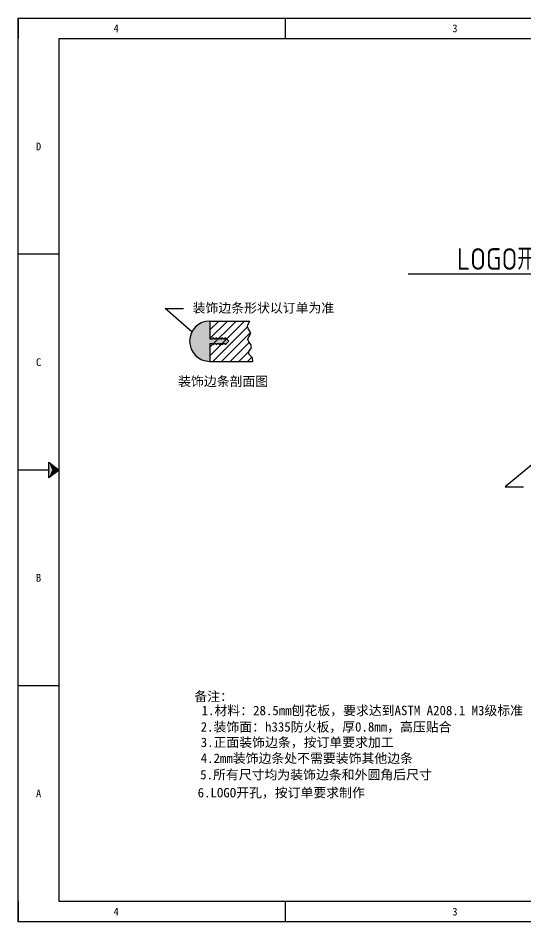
# Model space of a CAD drawing. Header units: inches. Extents: x 777 to 31414, y -57949 to 2393.
# Drawn here: x 24568 to 26452, y -57949 to -54598 of the extents above; entities that cross this region are included whole.
import ezdxf
from ezdxf import colors
from ezdxf.entities.mleader import LeaderData, LeaderLine
from ezdxf.enums import TextEntityAlignment as Align
from ezdxf.math import Vec2, Vec3

# ---------------------------------------------------------------- set-up
doc = ezdxf.new("R2010")
doc.units = ezdxf.units.IN
doc.header["$LTSCALE"] = 0.605
doc.header["$MEASUREMENT"] = 0
doc.linetypes.add('DOT', pattern=[0.2, 0.1, -0.1])
doc.layers.get('0').update_dxf_attribs({"linetype": 'CONTINUOUS'})
for name, color, linetype in [('ATTACHMENT', 7, 'CONTINUOUS'), ('print', 30, 'CONTINUOUS'), ('TITLEBLOCK', 7, 'CONTINUOUS')]:
    doc.layers.add(name, color=color, linetype=linetype)
doc.layers.add('dim', color=2, linetype='CONTINUOUS', lineweight=9)
doc.styles.add('Dartop', font='')
doc.styles.add('Dartop Text Style', font='gbenor.shx', dxfattribs={"bigfont": 'gbcbig.shx'})
doc.styles.add('hzHT', font='simhei.ttf')
doc.styles.get("Standard").update_dxf_attribs({"font": 'txt', "width": 0.7})
doc.styles.get('Dartop').set_extended_font_data('FangSong_GB2312')
doc.dimstyles.get("Standard").update_dxf_attribs({"dimtxt": 0.1, "dimasz": 0.125, "dimexe": 0.18, "dimexo": 0.0625, "dimgap": 0.09, "dimtad": 0, "dimtih": 1, "dimtoh": 1, "dimdec": 3, "dimzin": 4, "dimdsep": 46, "dimtxsty": 'Standard', "dimblk": '_FILLED', "dimblk1": '_FILLED', "dimblk2": '_FILLED', "dimcen": 0.09, "dimadec": 0, "dimazin": 0, "dimtol": 1, "dimtp": 0.008, "dimtm": 0.008, "dimtfac": 1, "dimtdec": 3, "dimtofl": 0, "dimtmove": 0, "dimatfit": 3, "dimldrblk": '_FILLED', "dimfxl": 0, "dimtolj": 1, "dimtzin": 4, "dimarcsym": 0})

# ---------------------------------------------------------------- blocks, each defined once
blk = doc.blocks.new('*U138')
at = {"color": 254, "linetype": 'Continuous', "extrusion": (0, 0, -1)}
for points in [[(-0.833, 11), (-0.75, 10.812), (-0.75, 11.188)], [(-0.833, 11), (-0.75, 11.188), (-1, 11)], [(-0.833, 11), (-1, 11), (-0.75, 10.812)]]:
    blk.add_solid(points, dxfattribs=at)
blk = doc.blocks.new('_FILLED')
at = {"color": 0, "linetype": 'ByBlock'}
blk.add_solid([(0, 0), (-1, 0.16), (-1, -0.16)], dxfattribs=at)

msp = doc.modelspace()

# ---------------------------------------------------------------- hatches: boundary and pattern name
at = {"layer": 'ATTACHMENT', "linetype": 'Continuous'}
h = msp.add_hatch(color=2, dxfattribs=at)
edge = h.paths.add_edge_path()
edge.add_line((25297.16, -55804.1), (25303.2, -55804.1))
edge.add_line((25303.2, -55804.1), (25303.2, -55809.15))
edge.add_line((25303.2, -55809.15), (25308.26, -55804.1))
edge.add_line((25308.26, -55804.1), (25314.31, -55804.1))
edge.add_line((25314.31, -55804.1), (25314.31, -55809.15))
edge.add_line((25314.31, -55809.15), (25319.37, -55804.1))
edge.add_line((25319.37, -55804.1), (25325.41, -55804.1))
edge.add_line((25325.41, -55804.1), (25325.41, -55809.15))
edge.add_line((25325.41, -55809.15), (25330.47, -55804.1))
edge.add_line((25330.47, -55804.1), (25336.51, -55804.1))
edge.add_line((25336.51, -55804.1), (25336.51, -55809.15))
edge.add_line((25336.51, -55809.15), (25349.79, -55795.92))
edge.add_line((25336.51, -55782.69), (25349.79, -55795.92))
edge.add_line((25336.51, -55787.73), (25336.51, -55782.69))
edge.add_line((25330.47, -55787.73), (25336.51, -55787.73))
edge.add_line((25325.41, -55782.69), (25330.47, -55787.73))
edge.add_line((25325.41, -55787.73), (25325.41, -55782.69))
edge.add_line((25319.37, -55787.73), (25325.41, -55787.73))
edge.add_line((25314.31, -55782.69), (25319.37, -55787.73))
edge.add_line((25314.31, -55787.73), (25314.31, -55782.69))
edge.add_line((25308.26, -55787.73), (25314.31, -55787.73))
edge.add_line((25303.2, -55782.69), (25308.26, -55787.73))
edge.add_line((25303.2, -55787.73), (25303.2, -55782.69))
edge.add_line((25297.16, -55787.73), (25303.2, -55787.73))
edge.add_line((25292.1, -55782.69), (25297.16, -55787.73))
edge.add_line((25292.1, -55787.73), (25292.1, -55782.69))
edge.add_line((25279.53, -55787.73), (25292.1, -55787.73))
edge.add_line((25279.53, -55721.11), (25279.53, -55787.73))
edge.add_arc((25279.53, -55795.92), 74.8, 90, 270)
edge.add_line((25279.53, -55804.1), (25279.53, -55870.72))
edge.add_line((25279.53, -55804.1), (25292.1, -55804.1))
edge.add_line((25292.1, -55804.1), (25292.1, -55809.15))
edge.add_line((25292.1, -55809.15), (25297.16, -55804.1))

# ---------------------------------------------------------------- linework, layer by layer
at = {"layer": 'ATTACHMENT', "color": 2, "linetype": 'Continuous'}
for p, q in [((25279.53, -55754.38), (25312.79, -55721.11)), ((25279.53, -55786.4), (25344.82, -55721.11)), ((25279.53, -55818.43), (25376.85, -55721.11)), ((25279.53, -55850.46), (25408.87, -55721.11)), ((25291.29, -55870.72), (25419.01, -55743.01)), ((25323.32, -55870.72), (25430.46, -55763.58)), ((25355.35, -55870.72), (25425.69, -55800.38)), ((25387.38, -55870.72), (25425.19, -55832.91)), ((25419.4, -55870.72), (25435.26, -55854.87))]:
    msp.add_line(p, q, dxfattribs=at)
at = {"layer": 'ATTACHMENT', "color": 7, "linetype": 'Continuous'}
for p, q in [((25279.53, -55721.11), (25279.53, -55787.73)), ((25279.53, -55721.11), (25427.91, -55721.11)), ((25418.95, -55742.89), (25420.53, -55734.91)), ((25422.78, -55750.8), (25418.95, -55742.89)), ((25420.53, -55734.91), (25425.18, -55726.77)), ((25425.18, -55726.77), (25427.91, -55721.11)), ((25292.1, -55787.73), (25292.1, -55782.69)), ((25292.1, -55782.69), (25297.16, -55787.73)), ((25303.2, -55787.73), (25303.2, -55782.69)), ((25303.2, -55782.69), (25308.26, -55787.73)), ((25314.31, -55787.73), (25314.31, -55782.69)), ((25314.31, -55782.69), (25319.37, -55787.73)), ((25325.41, -55787.73), (25325.41, -55782.69)), ((25325.41, -55782.69), (25330.47, -55787.73)), ((25336.51, -55787.73), (25336.51, -55782.69)), ((25336.51, -55782.69), (25349.79, -55795.92)), ((25420.52, -55789.39), (25423.44, -55781.77)), ((25428.63, -55758.65), (25422.78, -55750.8)), ((25423.44, -55781.77), (25428.67, -55774.12)), ((25431.56, -55766.54), (25428.63, -55758.65)), ((25428.67, -55774.12), (25431.56, -55766.54)), ((25279.53, -55787.73), (25292.1, -55787.73)), ((25279.53, -55804.1), (25279.53, -55870.72)), ((25279.53, -55804.1), (25292.1, -55804.1)), ((25292.1, -55809.15), (25297.16, -55804.1)), ((25292.1, -55804.1), (25292.1, -55809.15)), ((25297.16, -55787.73), (25303.2, -55787.73)), ((25297.16, -55804.1), (25303.2, -55804.1)), ((25303.2, -55809.15), (25308.26, -55804.1)), ((25303.2, -55804.1), (25303.2, -55809.15)), ((25308.26, -55787.73), (25314.31, -55787.73)), ((25308.26, -55804.1), (25314.31, -55804.1)), ((25314.31, -55809.15), (25319.37, -55804.1)), ((25314.31, -55804.1), (25314.31, -55809.15)), ((25319.37, -55787.73), (25325.41, -55787.73)), ((25319.37, -55804.1), (25325.41, -55804.1)), ((25325.41, -55809.15), (25330.47, -55804.1)), ((25325.41, -55804.1), (25325.41, -55809.15)), ((25330.47, -55787.73), (25336.51, -55787.73)), ((25330.47, -55804.1), (25336.51, -55804.1)), ((25336.51, -55809.15), (25349.79, -55795.92)), ((25336.51, -55804.1), (25336.51, -55809.15)), ((25424.32, -55798.61), (25420.52, -55789.39)), ((25431.43, -55807.77), (25424.32, -55798.61)), ((25434.71, -55816.98), (25431.43, -55807.77)), ((25422.89, -55838.26), (25425.83, -55831.42)), ((25425.83, -55844.78), (25422.89, -55838.26)), ((25425.83, -55831.42), (25431.32, -55824.26)), ((25432.17, -55851.19), (25425.83, -55844.78)), ((25431.32, -55824.26), (25434.71, -55816.98)), ((25279.53, -55870.72), (25438.56, -55870.72)), ((25437.86, -55857.97), (25432.17, -55851.19)), ((25439.21, -55869.34), (25437.86, -55857.97)), ((25438.56, -55870.72), (25439.21, -55869.34))]:
    msp.add_line(p, q, dxfattribs=at)
msp.add_arc((25279.53, -55795.92), 74.8, 90, 270, dxfattribs=at)
at = {"layer": 'print'}
msp.add_lwpolyline([(24568.44, -54598.18), (29405.82, -54598.18), (29405.82, -57948.53), (24568.44, -57948.53)], close=True, dxfattribs=at)
at = {"layer": 'TITLEBLOCK', "color": 0, "linetype": 'DOT'}
for p, q in [((24568.44, -54598.18), (29329.68, -54598.18)), ((24568.44, -57872.39), (24568.44, -54674.32)), ((29329.68, -57948.53), (24568.44, -57948.53))]:
    msp.add_line(p, q, dxfattribs=at)
at = {"layer": 'TITLEBLOCK', "color": 0}
for p, q in [((24568.44, -54598.18), (24568.44, -54674.32)), ((25560.53, -54674.32), (25560.53, -54598.18)), ((24720.73, -57872.39), (24720.73, -54674.32)), ((24720.73, -54674.32), (29253.53, -54674.32)), ((24720.73, -55473.84), (24568.44, -55473.84)), ((24682.66, -56273.36), (24568.44, -56273.36)), ((24720.73, -57072.87), (24568.44, -57072.87)), ((24568.44, -57872.39), (24568.44, -57948.53)), ((29253.53, -57872.39), (24720.73, -57872.39)), ((25560.53, -57948.53), (25560.53, -57872.39))]:
    msp.add_line(p, q, dxfattribs=at)
msp.add_lwpolyline([(24720.73, -56273.36), (24682.66, -56301.91), (24682.66, -56244.8), (24720.73, -56273.36)], close=True, dxfattribs=at)

# ---------------------------------------------------------------- block references
at = {"layer": 'TITLEBLOCK', "color": 0, "linetype": 'Continuous', "xscale": 152.2888407109637, "yscale": 152.2888407109637, "zscale": 152.2888407109637}
msp.add_blockref('*U138', (24568.44, -57948.53), dxfattribs=at)

# ---------------------------------------------------------------- texts
at = {"layer": 'dim', "color": 0, "style": 'hzHT'}
for s, p in [('装饰边条形状以订单为准', (25478.47, -55672.38)), ('装饰边条剖面图', (25329.15, -55944.64)), ('备注：', (25293.83, -57112.71)), ('1.材料：28.5mm刨花板，要求达到ASTM A208.1 M3级标准', (25845.34, -57164.69)), ('2.装饰面：h335防火板，厚0.8mm，高压贴合           ', (25841.88, -57225.45)), ('3.正面装饰边条，按订单要求加工                    ', (25841.88, -57282.76)), ('4.2mm装饰边条处不需要装饰其他边条                 ', (25841.88, -57341.79)), ('5.所有尺寸均为装饰边条和外圆角后尺寸              ', (25840.15, -57402.55)), ('6.LOGO开孔，按订单要求制作              ', (25711.34, -57469.44))]:
    msp.add_text(s, height=35, dxfattribs=at).set_placement(p, align=Align.MIDDLE_CENTER)
at = {"layer": 'TITLEBLOCK', "color": 0, "style": 'Dartop'}
for s, p in [('4', (24932.33, -54636.25)), ('3', (26188.72, -54636.25)), ('D', (24644.58, -55074.08)), ('C', (24644.58, -55873.6)), ('B', (24644.58, -56673.11)), ('A', (24644.58, -57472.63)), ('4', (24932.33, -57910.46)), ('3', (26188.72, -57910.46))]:
    msp.add_text(s, height=28.55, dxfattribs=at).set_placement(p, align=Align.MIDDLE_CENTER)

# ---------------------------------------------------------------- leaders
at = {"layer": 'dim', "color": 2, "linetype": 'Continuous'}
for points in [[(25213.2, -55761.33), (25114.29, -55674.18), (25181.79, -55674.18)], [(26632.48, -56123.96), (26375.06, -56335.49), (26442.55, -56335.49)]]:
    msp.add_leader(points, dimstyle='Standard', override={"dimtad": 0}, dxfattribs=at)
at = {"layer": 'dim'}
ml = msp.add_multileader_mtext('Standard', dxfattribs=at)
ml.set_content('LOGO开孔', color=256, style='Dartop Text Style')
ml.set_leader_properties()
ml.build(insert=Vec2(0, 0))
ml.multileader.update_dxf_attribs({"text_right_attachment_type": 6, "dogleg_length": 0.36, "arrow_head_size": 0.18})
ctx = ml.context
ctx.base_point, ctx.char_height, ctx.arrow_head_size, ctx.landing_gap_size, ctx.plane_origin = Vec3(26225.88, -55504.59), 80, 0.18, 0.09, Vec3(26733.55, -55547.23)
ctx.right_attachment, ctx.text_align_type = 6, 2
notes = []
notes.append((ctx, [(0, (1, 1, 0), (26536.03, -55547.23), (-1, 0), 0.36, [(0, [(26733.55, -55547.23)], 0, [])])]))
ctx.mtext.insert, ctx.mtext.alignment, ctx.mtext.flow_direction = Vec3(26535.58, -55451.23), 3, 5
for ctx, leaders in notes:
    for number, flags, end, landing, length, lines in leaders:
        leader = LeaderData()
        leader.index, (leader.has_last_leader_line, leader.has_dogleg_vector, leader.attachment_direction) = number, flags
        leader.last_leader_point, leader.dogleg_vector, leader.dogleg_length = Vec3(end), Vec3(landing), length
        for number, points, colour, breaks in lines:
            line = LeaderLine()
            line.index, line.vertices, line.color, line.breaks = number, Vec3.list(points), colors.encode_raw_color(colour), breaks
            leader.lines.append(line)
        ctx.leaders.append(leader)

doc.saveas('drawing.dxf')
